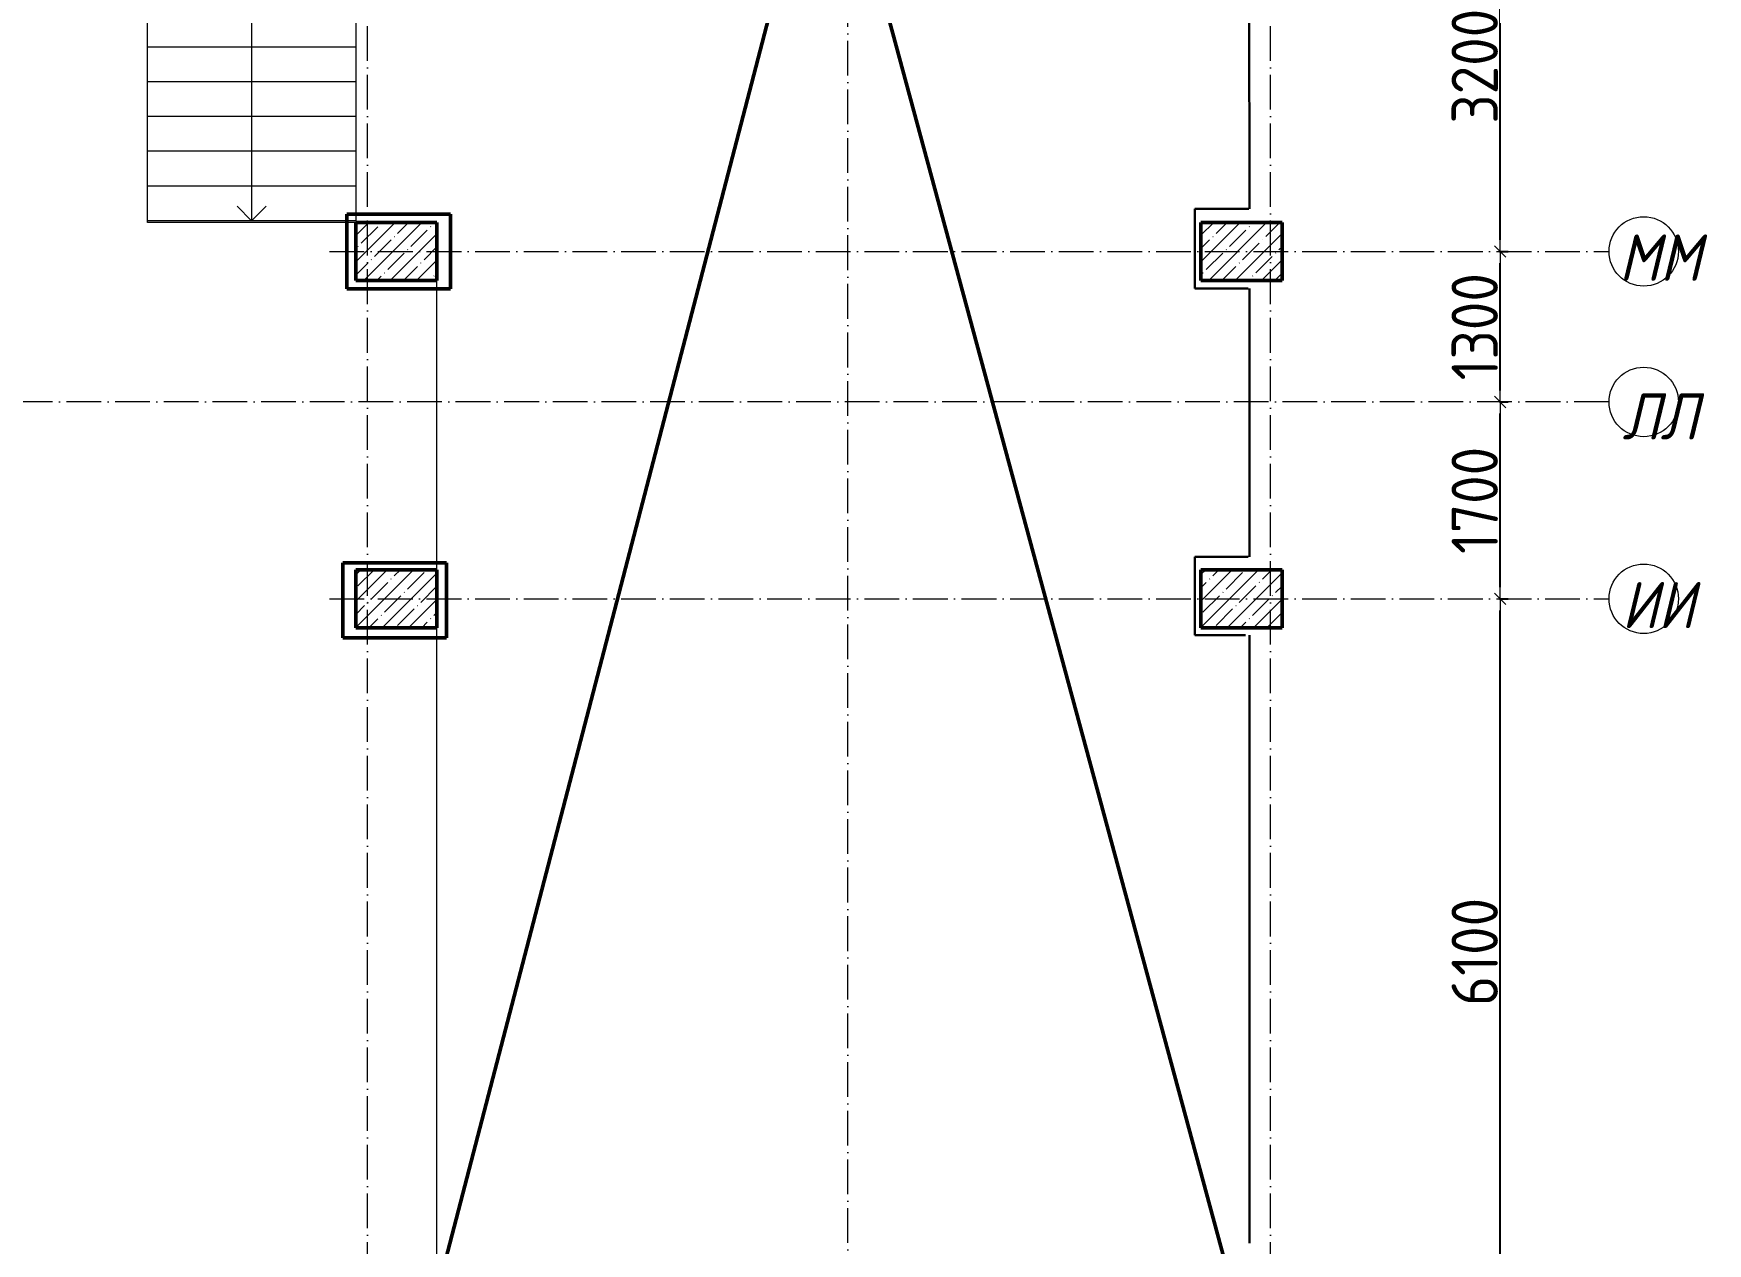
# Model space of a CAD drawing. Header units: millimetres. Extents: x -213536 to 1564669, y -45299 to 942238.
# Drawn here: x 640187 to 654647, y 342094 to 352545 of the extents above; entities that cross this region are included whole.
import ezdxf

# ---------------------------------------------------------------- set-up
doc = ezdxf.new("R2010")
doc.units = ezdxf.units.MM
doc.linetypes.add('50_200_ШТРИХ_1Т_ш5_п1_п1_', pattern=[700, 500, -100, 0, -100])
for name, color, linetype, lineweight in [('8.2)', 3, 'Continuous', 50), ('8.4)', 6, 'Continuous', 50), ('A-____-____-DIMS', 7, 'Continuous', 9), ('A-DETL-____-OTLN-1', 7, 'Continuous', 50), ('A-FLOR-____-OTLN', 7, 'Continuous', 9), ('S-COLS-____-MCUT', 7, 'Continuous', 50), ('S-COLS-____-OTLN', 7, 'Continuous', 9), ('S-GRID-____-IDEN', 7, 'Continuous', 9), ('S-GRID-____-OTLN-1', 7, '50_200_ШТРИХ_1Т_ш5_п1_п1_', 9), ('S-STRS-____-OTLN-1', 7, 'Continuous', 9)]:
    doc.layers.add(name, color=color, linetype=linetype, lineweight=lineweight)
doc.styles.add('ISOCPEUR_I_9', font='isocpeui.ttf', dxfattribs={"width": 0.9, "height": 250})
doc.styles.add('СПДС', font='isocpeur.ttf', dxfattribs={"width": 0.9})
doc.dimstyles.new('Размера А3', dxfattribs={"dimtxt": 200, "dimasz": 100, "dimexe": 70, "dimexo": 100, "dimgap": 20, "dimtad": 1, "dimdec": 0, "dimrnd": 10, "dimzin": 0, "dimdsep": 46, "dimtxsty": 'СПДС', "dimblk": 'ARROWHEAD_6', "dimcen": 1, "dimclrd": 256, "dimclre": 256, "dimclrt": 256, "dimazin": 0, "dimtfac": 1, "dimtdec": 0, "dimtmove": 2, "dimatfit": 3, "dimfxl": 1, "dimtolj": 1, "dimtzin": 0, "dimarcsym": 0})

# ---------------------------------------------------------------- blocks, each defined once
blk = doc.blocks.new('BSC_Колонна _Прямоугольная - 500х700-V96-АР1_План отверстий 3 этажа в осях 1-64_Ю-ЯЯ')
at = {"layer": 'S-COLS-____-OTLN'}
h = blk.add_hatch(dxfattribs=at)
h.set_pattern_fill('FP_101', color=256, style=0, pattern_type=2)
h.set_pattern_definition([(315, (-64381.04, 93600), (114.04925, 114.04925), []), (315, (-64381.04, 93485.95), (114.04925, 114.04925), [201.613, -40.323, 3.353, -36.97])])
h.paths.add_polyline_path([(-250, 350), (-250, -350), (250, -350), (250, 350)], flags=0)
at = {"layer": 'S-COLS-____-MCUT'}
for p, q in [((250, 350), (-250, 350)), ((-250, 350), (-250, -350)), ((250, -350), (250, 350)), ((-250, -350), (250, -350))]:
    blk.add_line(p, q, dxfattribs=at)
blk = doc.blocks.new('BSC_Колонна _Прямоугольная - 500х700-V105-АР1_План отверстий 3 этажа в осях 1-64_Ю-ЯЯ')
at = {"layer": 'S-COLS-____-OTLN'}
h = blk.add_hatch(dxfattribs=at)
h.set_pattern_fill('FP_110', color=256, style=0, pattern_type=2)
h.set_pattern_definition([(315, (-64381.04, 100900), (114.04925, 114.04925), []), (315, (-64381.04, 100785.95), (114.04925, 114.04925), [201.613, -40.323, 3.353, -36.97])])
h.paths.add_polyline_path([(-250, 350), (-250, -350), (250, -350), (250, 350)], flags=0)
at = {"layer": 'S-COLS-____-MCUT'}
for p, q in [((250, 350), (-250, 350)), ((-250, 350), (-250, -350)), ((250, -350), (250, 350)), ((-250, -350), (250, -350))]:
    blk.add_line(p, q, dxfattribs=at)
blk = doc.blocks.new('BSC_Колонна _Прямоугольная - 500х700-V108-АР1_План отверстий 3 этажа в осях 1-64_Ю-ЯЯ')
at = {"layer": 'S-COLS-____-OTLN'}
h = blk.add_hatch(dxfattribs=at)
h.set_pattern_fill('FP_113', color=256, style=0, pattern_type=2)
h.set_pattern_definition([(315, (-61381.04, 93600), (114.04925, 114.04925), []), (315, (-61381.04, 93485.95), (114.04925, 114.04925), [201.613, -40.323, 3.353, -36.97])])
h.paths.add_polyline_path([(-250, 350), (-250, -350), (250, -350), (250, 350)], flags=0)
at = {"layer": 'S-COLS-____-MCUT'}
for p, q in [((250, 350), (-250, 350)), ((-250, 350), (-250, -350)), ((250, -350), (250, 350)), ((-250, -350), (250, -350))]:
    blk.add_line(p, q, dxfattribs=at)
blk = doc.blocks.new('BSC_Колонна _Прямоугольная - 500х700-V109-АР1_План отверстий 3 этажа в осях 1-64_Ю-ЯЯ')
at = {"layer": 'S-COLS-____-OTLN'}
h = blk.add_hatch(dxfattribs=at)
h.set_pattern_fill('FP_114', color=256, style=0, pattern_type=2)
h.set_pattern_definition([(315, (-61381.04, 100900), (114.04925, 114.04925), []), (315, (-61381.04, 100785.95), (114.04925, 114.04925), [201.613, -40.323, 3.353, -36.97])])
h.paths.add_polyline_path([(-250, 350), (-250, -350), (250, -350), (250, 350)], flags=0)
at = {"layer": 'S-COLS-____-MCUT'}
for p, q in [((250, 350), (-250, 350)), ((-250, 350), (-250, -350)), ((250, -350), (250, 350)), ((-250, -350), (250, -350))]:
    blk.add_line(p, q, dxfattribs=at)
blk = doc.blocks.new('Ось сетки - Круг_Ø6_00__ISO-2_5_0_9K_-25732049-АР1_План отверстий 3 этажа в осях 1-64_Ю-ЯЯ')
at = {"layer": 'S-GRID-____-IDEN'}
blk.add_circle((0, 0), 3, dxfattribs=at)
blk = doc.blocks.new('ARROWHEAD_6')
at = {"color": 0, "linetype": 'Continuous'}
for p, q in [((0, 0), (-1, 0)), ((-0.5, -0.5), (0.5, 0.5))]:
    blk.add_line(p, q, dxfattribs=at)
blk = doc.blocks.new('*D5381')
at = {"layer": 'A-____-____-DIMS', "lineweight": -2, "transparency": 16777216}
for p, q in [((652850, 347662), (652926, 347662)), ((652856, 341662), (652856, 347562)), ((652850, 341562), (652926, 341562))]:
    blk.add_line(p, q, dxfattribs=at)
at = {"layer": 'Defpoints', "color": 0, "lineweight": 50, "transparency": 16777216}
for p in [(652750, 347662), (652856, 347662), (652750, 341562)]:
    blk.add_point(p, dxfattribs=at)
at = {"layer": 'A-____-____-DIMS', "lineweight": -2, "transparency": 16777216, "xscale": 100, "yscale": 100, "zscale": 100}
for p, rotation in [((652856, 347662), 90), ((652856, 341562), 270)]:
    blk.add_blockref('ARROWHEAD_6', p, dxfattribs=dict(at, rotation=rotation))
at = {"layer": 'A-____-____-DIMS', "transparency": 16777216, "insert": (652636, 344612), "char_height": 400, "attachment_point": 5, "rotation": 90, "style": 'СПДС'}
blk.add_mtext('\\A1;6100', dxfattribs=at)
blk = doc.blocks.new('*D5382')
at = {"layer": 'A-____-____-DIMS', "lineweight": -2, "transparency": 16777216}
for p, q in [((652850, 349362), (652926, 349362)), ((652856, 347762), (652856, 349262)), ((652850, 347662), (652926, 347662))]:
    blk.add_line(p, q, dxfattribs=at)
at = {"layer": 'Defpoints', "color": 0, "lineweight": 50, "transparency": 16777216}
for p in [(652750, 349362), (652856, 349362), (652750, 347662)]:
    blk.add_point(p, dxfattribs=at)
at = {"layer": 'A-____-____-DIMS', "lineweight": -2, "transparency": 16777216, "xscale": 100, "yscale": 100, "zscale": 100}
for p, rotation in [((652856, 349362), 90), ((652856, 347662), 270)]:
    blk.add_blockref('ARROWHEAD_6', p, dxfattribs=dict(at, rotation=rotation))
at = {"layer": 'A-____-____-DIMS', "transparency": 16777216, "insert": (652636, 348512), "char_height": 400, "attachment_point": 5, "rotation": 90, "style": 'СПДС'}
blk.add_mtext('\\A1;1700', dxfattribs=at)
blk = doc.blocks.new('*D5383')
at = {"layer": 'A-____-____-DIMS', "lineweight": -2, "transparency": 16777216}
for p, q in [((652850, 350662), (652926, 350662)), ((652856, 349462), (652856, 350562)), ((652850, 349362), (652926, 349362))]:
    blk.add_line(p, q, dxfattribs=at)
at = {"layer": 'Defpoints', "color": 0, "lineweight": 50, "transparency": 16777216}
for p in [(652750, 350662), (652856, 350662), (652750, 349362)]:
    blk.add_point(p, dxfattribs=at)
at = {"layer": 'A-____-____-DIMS', "lineweight": -2, "transparency": 16777216, "xscale": 100, "yscale": 100, "zscale": 100}
for p, rotation in [((652856, 350662), 90), ((652856, 349362), 270)]:
    blk.add_blockref('ARROWHEAD_6', p, dxfattribs=dict(at, rotation=rotation))
at = {"layer": 'A-____-____-DIMS', "transparency": 16777216, "insert": (652636, 350012), "char_height": 400, "attachment_point": 5, "rotation": 90, "style": 'СПДС'}
blk.add_mtext('\\A1;1300', dxfattribs=at)
blk = doc.blocks.new('*D5384')
at = {"layer": 'A-____-____-DIMS', "lineweight": -2, "transparency": 16777216}
for p, q in [((652850, 353862), (652926, 353862)), ((652856, 350762), (652856, 353762)), ((652850, 350662), (652926, 350662))]:
    blk.add_line(p, q, dxfattribs=at)
at = {"layer": 'Defpoints', "color": 0, "lineweight": 50, "transparency": 16777216}
for p in [(652750, 353862), (652856, 353862), (652750, 350662)]:
    blk.add_point(p, dxfattribs=at)
at = {"layer": 'A-____-____-DIMS', "lineweight": -2, "transparency": 16777216, "xscale": 100, "yscale": 100, "zscale": 100}
for p, rotation in [((652856, 353862), 90), ((652856, 350662), 270)]:
    blk.add_blockref('ARROWHEAD_6', p, dxfattribs=dict(at, rotation=rotation))
at = {"layer": 'A-____-____-DIMS', "transparency": 16777216, "insert": (652636, 352262), "char_height": 400, "attachment_point": 5, "rotation": 90, "style": 'СПДС'}
blk.add_mtext('\\A1;3200', dxfattribs=at)

msp = doc.modelspace()

# ---------------------------------------------------------------- linework, layer by layer
at = {"layer": '8.2)', "lineweight": 30}
for p, q in [((650689.6, 351031.2), (650684, 356085.1)), ((650218.4, 350343.2), (650218.4, 351031.2)), ((650218.4, 351031.2), (650684, 351031.2)), ((650678.7, 350343.2), (650218.4, 350343.2)), ((650689.6, 348025.6), (650689.6, 350343.2)), ((650219.6, 347348.3), (650219.6, 348025.6)), ((650219.6, 348025.6), (650678.7, 348025.6)), ((650656.4, 347348.3), (650219.6, 347348.3)), ((650689.6, 342096.4), (650689.6, 347348.3))]:
    msp.add_line(p, q, dxfattribs=at)
at = {"layer": '8.2)', "lineweight": 50}
for p, q in [((643788.9, 350984.1), (642893, 350984.1)), ((642893, 350984.1), (642893, 350338)), ((643788.9, 350338), (643788.9, 350984.1)), ((642893, 350338), (643788.9, 350338)), ((643755.9, 347972.3), (642860, 347972.3)), ((642860, 347972.3), (642860, 347326.3)), ((643755.9, 347326.3), (643755.9, 347972.3)), ((642860, 347326.3), (643755.9, 347326.3))]:
    msp.add_line(p, q, dxfattribs=at)
at = {"layer": '8.4)', "lineweight": 30}
for p, q in [((650689.6, 351031.2), (650684, 356085.1)), ((650218.4, 350343.2), (650218.4, 351031.2)), ((650218.4, 351031.2), (650684, 351031.2)), ((650678.7, 350343.2), (650218.4, 350343.2)), ((650689.6, 348025.6), (650689.6, 350343.2)), ((650219.6, 347348.3), (650219.6, 348025.6)), ((650219.6, 348025.6), (650678.7, 348025.6)), ((650656.4, 347348.3), (650219.6, 347348.3)), ((650689.6, 342096.4), (650689.6, 347348.3))]:
    msp.add_line(p, q, dxfattribs=at)
at = {"layer": '8.4)', "lineweight": 50}
for p, q in [((643788.9, 350984.1), (642893, 350984.1)), ((642893, 350984.1), (642893, 350338)), ((643788.9, 350338), (643788.9, 350984.1)), ((642893, 350338), (643788.9, 350338)), ((643755.9, 347972.3), (642860, 347972.3)), ((642860, 347972.3), (642860, 347326.3)), ((643755.9, 347326.3), (643755.9, 347972.3)), ((642860, 347326.3), (643755.9, 347326.3))]:
    msp.add_line(p, q, dxfattribs=at)
at = {"layer": 'A-DETL-____-OTLN-1'}
for p, q in [((643671.5, 341662.2), (650471.5, 367812.2)), ((643671.5, 367112.2), (650471.5, 341962.2))]:
    msp.add_line(p, q, dxfattribs=at)
at = {"layer": 'A-FLOR-____-OTLN'}
for p, q in [((641171.5, 350912.2), (641171.5, 359512.2)), ((642971.5, 350912.2), (641171.5, 350912.2)), ((643671.5, 347912.2), (643671.5, 350412.2)), ((643671.5, 341962.2), (643671.5, 347412.2))]:
    msp.add_line(p, q, dxfattribs=at)
at = {"layer": 'S-GRID-____-OTLN-1', "color": 251, "ltscale": 0.6, "true_color": 0x636466}
for p, q in [((643071.5, 326262.2), (643071.5, 377174)), ((647221.5, 335797.8), (647221.5, 377174)), ((650871.5, 326262.2), (650871.5, 377174)), ((642742.7, 350662.2), (653795.9, 350662.2)), ((653795.9, 349362.2), (545052.7, 349362.2)), ((642742.7, 347662.2), (653795.9, 347662.2))]:
    msp.add_line(p, q, dxfattribs=at)
at = {"layer": 'S-STRS-____-OTLN-1'}
for p, q in [((642071.5, 352727.2), (642071.5, 352427.2)), ((642971.5, 352727.2), (642971.5, 352427.2)), ((642971.5, 352427.2), (641171.5, 352427.2)), ((642971.5, 352427.2), (641171.5, 352427.2)), ((642071.5, 352427.2), (642071.5, 352127.2)), ((642971.5, 352427.2), (642971.5, 352127.2)), ((642971.5, 352127.2), (641171.5, 352127.2)), ((642971.5, 352127.2), (641171.5, 352127.2)), ((642071.5, 352127.2), (642071.5, 351827.2)), ((642971.5, 352127.2), (642971.5, 351827.2)), ((642971.5, 351827.2), (641171.5, 351827.2)), ((642971.5, 351827.2), (641171.5, 351827.2)), ((642071.5, 351827.2), (642071.5, 351527.2)), ((642971.5, 351827.2), (642971.5, 351527.2)), ((642971.5, 351527.2), (641171.5, 351527.2)), ((642971.5, 351527.2), (641171.5, 351527.2)), ((642071.5, 351527.2), (642071.5, 351227.2)), ((642971.5, 351527.2), (642971.5, 351227.2)), ((642971.5, 351227.2), (641171.5, 351227.2)), ((642971.5, 351227.2), (641171.5, 351227.2)), ((642071.5, 351227.2), (642071.5, 350927.2)), ((642971.5, 351227.2), (642971.5, 350927.2)), ((642071.5, 350927.2), (641946.5, 351052.2)), ((642071.5, 350927.2), (642196.5, 351052.2)), ((642971.5, 350927.2), (641171.5, 350927.2))]:
    msp.add_line(p, q, dxfattribs=at)

# ---------------------------------------------------------------- block references
at = {"layer": 'S-COLS-____-OTLN', "rotation": 89.9999999999999}
for name, p in [('BSC_Колонна _Прямоугольная - 500х700-V96-АР1_План отверстий 3 этажа в осях 1-64_Ю-ЯЯ', (643321.5, 350662.2)), ('BSC_Колонна _Прямоугольная - 500х700-V105-АР1_План отверстий 3 этажа в осях 1-64_Ю-ЯЯ', (650621.5, 350662.2)), ('BSC_Колонна _Прямоугольная - 500х700-V108-АР1_План отверстий 3 этажа в осях 1-64_Ю-ЯЯ', (643321.5, 347662.2)), ('BSC_Колонна _Прямоугольная - 500х700-V109-АР1_План отверстий 3 этажа в осях 1-64_Ю-ЯЯ', (650621.5, 347662.2))]:
    msp.add_blockref(name, p, dxfattribs=at)
at = {"layer": 'S-GRID-____-IDEN', "xscale": 99.99999999999993, "yscale": 99.99999999999993, "zscale": 99.99999999999993}
for p, rotation in [((654095.9, 350662.2), 269.9999999999995), ((654095.9, 349362.2), 89.9999999999998), ((654095.9, 347662.2), 269.9999999999995)]:
    msp.add_blockref('Ось сетки - Круг_Ø6_00__ISO-2_5_0_9K_-25732049-АР1_План отверстий 3 этажа в осях 1-64_Ю-ЯЯ', p, dxfattribs=dict(at, rotation=rotation))

# ---------------------------------------------------------------- texts
at = {"layer": 'S-GRID-____-IDEN', "char_height": 400, "attachment_point": 1, "style": 'ISOCPEUR_I_9'}
for s, insert, width in [('ММ', (653881.8, 350808.8), 505.063), ('ЛЛ', (653910.8, 349438.2), 447.342), ('ИИ', (653905.7, 347808.8), 447.342)]:
    msp.add_mtext(s, dxfattribs=dict(at, insert=insert, width=width))

# ---------------------------------------------------------------- dimensions: what is measured, and where the dimension line sits
at = {"layer": 'A-____-____-DIMS'}
for base, p1, p2, picture, middle in [((652855.7, 353862.2), (652749.7, 350662.2), (652749.7, 353862.2), '*D5384', (652635.7, 352262.2)), ((652855.7, 350662.2), (652749.7, 349362.2), (652749.7, 350662.2), '*D5383', (652635.7, 350012.2)), ((652855.7, 349362.2), (652749.7, 347662.2), (652749.7, 349362.2), '*D5382', (652635.7, 348512.2)), ((652855.7, 347662.2), (652749.7, 341562.2), (652749.7, 347662.2), '*D5381', (652635.7, 344612.2))]:
    dim = msp.add_linear_dim(base=base, p1=p1, p2=p2, angle=90, dimstyle='Размера А3', override={"dimtxt": 400}, dxfattribs=at)
    dim.commit()
    dim.dimension.update_dxf_attribs({"geometry": picture, "text_midpoint": middle})

doc.saveas('drawing.dxf')
